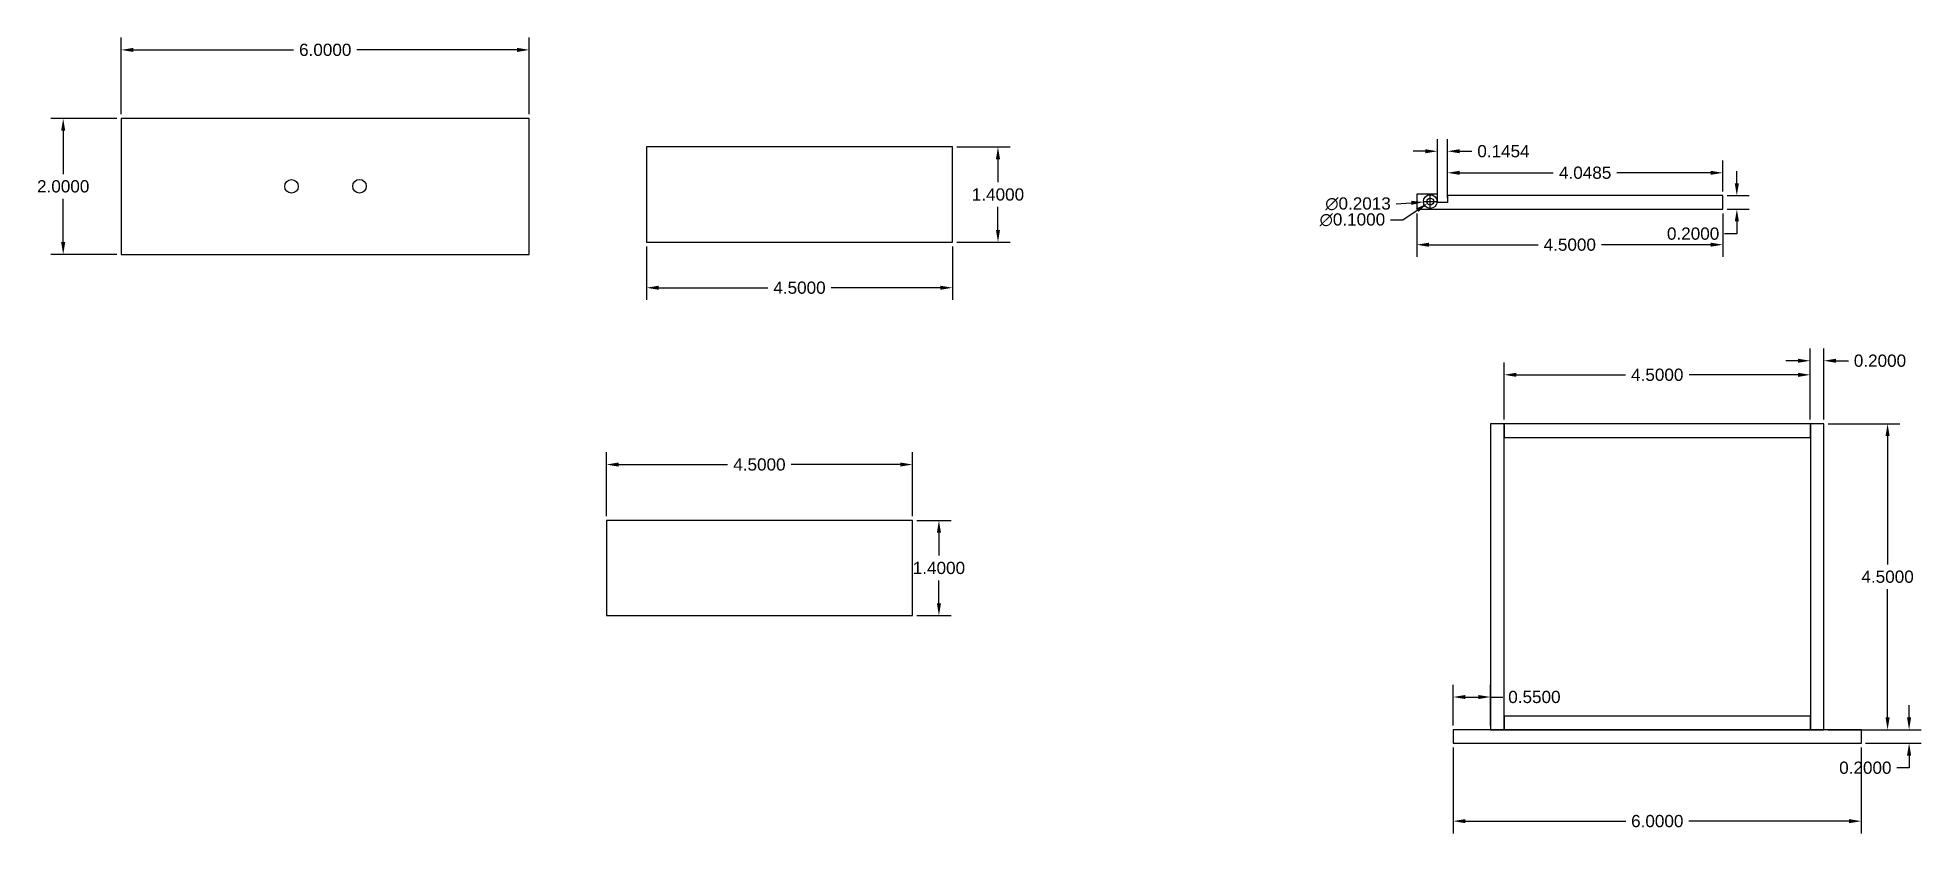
# Model space of a CAD drawing. Header units: inches. Extents: x 35.9 to 63.6, y 59.3 to 71.
import ezdxf

# ---------------------------------------------------------------- set-up
doc = ezdxf.new("R2010")
doc.units = ezdxf.units.IN
doc.header["$MEASUREMENT"] = 0
for name, color, linetype in [('dimensiuni', 2, 'Continuous'), ('plan frontal', 130, 'Continuous'), ('plan lateral', 231, 'Continuous'), ('plan sus', 81, 'Continuous'), ('sina', 254, 'Continuous'), ('spate', 10, 'Continuous')]:
    doc.layers.add(name, color=color, linetype=linetype)
doc.styles.get("Standard").update_dxf_attribs({"font": 'arial.ttf'})
doc.dimstyles.get("Standard").update_dxf_attribs({"dimtxt": 0.18, "dimasz": 0.18, "dimexe": 0.18, "dimexo": 0.0625, "dimgap": 0.09, "dimtad": 0, "dimtih": 1, "dimtoh": 1, "dimdec": 4, "dimzin": 0, "dimdsep": 46, "dimtxsty": 'Standard', "dimcen": 0.09, "dimadec": 0, "dimazin": 0, "dimtfac": 1, "dimtdec": 4, "dimtofl": 0, "dimtmove": 0, "dimatfit": 3, "dimfxl": 1, "dimtolj": 1, "dimtzin": 0, "dimarcsym": 0})

# ---------------------------------------------------------------- blocks, each defined once
blk = doc.blocks.new('*D3')
at = {"layer": 'Defpoints', "color": 0, "transparency": 16777216}
for p in [(37.137, 70.849), (37.137, 69.841), (43.137, 69.841)]:
    blk.add_point(p, dxfattribs=at)
at = {"layer": 'dimensiuni', "color": 0, "lineweight": -2, "transparency": 16777216}
for p, q in [((37.137, 69.904), (37.137, 71.029)), ((43.137, 69.904), (43.137, 71.029)), ((37.317, 70.849), (39.673, 70.849)), ((42.957, 70.849), (40.601, 70.849))]:
    blk.add_line(p, q, dxfattribs=at)
at = {"layer": 'dimensiuni', "color": 0, "transparency": 16777216}
for points in [[(37.317, 70.879), (37.317, 70.819), (37.137, 70.849)], [(42.957, 70.879), (42.957, 70.819), (43.137, 70.849)]]:
    blk.add_solid(points, dxfattribs=at)
at = {"layer": 'dimensiuni', "color": 0, "transparency": 16777216, "insert": (40.137, 70.849), "char_height": 0.18, "attachment_point": 5}
blk.add_mtext('\\A1;6.0000', dxfattribs=at)
blk = doc.blocks.new('*D4')
at = {"layer": 'Defpoints', "color": 0, "transparency": 16777216}
for p in [(37.137, 69.841), (36.285, 67.841), (37.137, 67.841)]:
    blk.add_point(p, dxfattribs=at)
at = {"layer": 'dimensiuni', "color": 0, "lineweight": -2, "transparency": 16777216}
for p, q in [((37.075, 69.841), (36.105, 69.841)), ((36.285, 69.661), (36.285, 69.023)), ((36.285, 68.021), (36.285, 68.659)), ((37.075, 67.841), (36.105, 67.841))]:
    blk.add_line(p, q, dxfattribs=at)
at = {"layer": 'dimensiuni', "color": 0, "transparency": 16777216}
for points in [[(36.255, 69.661), (36.315, 69.661), (36.285, 69.841)], [(36.255, 68.021), (36.315, 68.021), (36.285, 67.841)]]:
    blk.add_solid(points, dxfattribs=at)
at = {"layer": 'dimensiuni', "color": 0, "transparency": 16777216, "insert": (36.285, 68.841), "char_height": 0.18, "attachment_point": 5}
blk.add_mtext('\\A1;2.0000', dxfattribs=at)
blk = doc.blocks.new('*D5')
at = {"layer": 'Defpoints', "color": 0, "transparency": 16777216}
for p in [(44.859, 68.021), (49.359, 68.021), (49.359, 67.35)]:
    blk.add_point(p, dxfattribs=at)
at = {"layer": 'dimensiuni', "color": 0, "lineweight": -2, "transparency": 16777216}
for p, q in [((44.859, 67.958), (44.859, 67.17)), ((49.359, 67.958), (49.359, 67.17)), ((45.039, 67.35), (46.642, 67.35)), ((49.179, 67.35), (47.575, 67.35))]:
    blk.add_line(p, q, dxfattribs=at)
at = {"layer": 'dimensiuni', "color": 0, "transparency": 16777216}
for points in [[(45.039, 67.38), (45.039, 67.32), (44.859, 67.35)], [(49.179, 67.38), (49.179, 67.32), (49.359, 67.35)]]:
    blk.add_solid(points, dxfattribs=at)
at = {"layer": 'dimensiuni', "color": 0, "transparency": 16777216, "insert": (47.109, 67.35), "char_height": 0.18, "attachment_point": 5}
blk.add_mtext('\\A1;4.5000', dxfattribs=at)
blk = doc.blocks.new('*D6')
at = {"layer": 'Defpoints', "color": 0, "transparency": 16777216}
for p in [(49.359, 69.421), (50.027, 69.421), (49.359, 68.021)]:
    blk.add_point(p, dxfattribs=at)
at = {"layer": 'dimensiuni', "color": 0, "lineweight": -2, "transparency": 16777216}
for p, q in [((49.421, 69.421), (50.207, 69.421)), ((50.027, 69.241), (50.027, 68.903)), ((50.027, 68.201), (50.027, 68.539)), ((49.421, 68.021), (50.207, 68.021))]:
    blk.add_line(p, q, dxfattribs=at)
at = {"layer": 'dimensiuni', "color": 0, "transparency": 16777216}
for points in [[(49.997, 69.241), (50.057, 69.241), (50.027, 69.421)], [(49.997, 68.201), (50.057, 68.201), (50.027, 68.021)]]:
    blk.add_solid(points, dxfattribs=at)
at = {"layer": 'dimensiuni', "color": 0, "transparency": 16777216, "insert": (50.027, 68.721), "char_height": 0.18, "attachment_point": 5}
blk.add_mtext('\\A1;1.4000', dxfattribs=at)
blk = doc.blocks.new('*D9')
at = {"layer": 'Defpoints', "color": 0, "transparency": 16777216}
for p in [(48.77, 63.927), (49.159, 63.927), (48.77, 62.527)]:
    blk.add_point(p, dxfattribs=at)
at = {"layer": 'dimensiuni', "color": 0, "lineweight": -2, "transparency": 16777216}
for p, q in [((48.832, 63.927), (49.339, 63.927)), ((49.159, 63.747), (49.159, 63.409)), ((49.159, 62.707), (49.159, 63.045)), ((48.832, 62.527), (49.339, 62.527))]:
    blk.add_line(p, q, dxfattribs=at)
at = {"layer": 'dimensiuni', "color": 0, "transparency": 16777216}
for points in [[(49.129, 63.747), (49.189, 63.747), (49.159, 63.927)], [(49.129, 62.707), (49.189, 62.707), (49.159, 62.527)]]:
    blk.add_solid(points, dxfattribs=at)
at = {"layer": 'dimensiuni', "color": 0, "transparency": 16777216, "insert": (49.159, 63.227), "char_height": 0.18, "attachment_point": 5}
blk.add_mtext('\\A1;1.4000', dxfattribs=at)
blk = doc.blocks.new('*D10')
at = {"layer": 'Defpoints', "color": 0, "transparency": 16777216}
for p in [(44.27, 64.749), (44.27, 63.927), (48.77, 63.927)]:
    blk.add_point(p, dxfattribs=at)
at = {"layer": 'dimensiuni', "color": 0, "lineweight": -2, "transparency": 16777216}
for p, q in [((44.27, 63.989), (44.27, 64.929)), ((48.77, 63.989), (48.77, 64.929)), ((44.45, 64.749), (46.053, 64.749)), ((48.59, 64.749), (46.987, 64.749))]:
    blk.add_line(p, q, dxfattribs=at)
at = {"layer": 'dimensiuni', "color": 0, "transparency": 16777216}
for points in [[(44.45, 64.779), (44.45, 64.719), (44.27, 64.749)], [(48.59, 64.779), (48.59, 64.719), (48.77, 64.749)]]:
    blk.add_solid(points, dxfattribs=at)
at = {"layer": 'dimensiuni', "color": 0, "transparency": 16777216, "insert": (46.52, 64.749), "char_height": 0.18, "attachment_point": 5}
blk.add_mtext('\\A1;4.5000', dxfattribs=at)
blk = doc.blocks.new('*D11')
at = {"layer": 'Defpoints', "color": 0, "transparency": 16777216}
for p in [(56.635, 69.041), (56.635, 68.705), (60.683, 68.705)]:
    blk.add_point(p, dxfattribs=at)
at = {"layer": 'dimensiuni', "color": 0, "lineweight": -2, "transparency": 16777216}
for p, q in [((56.635, 68.767), (56.635, 69.221)), ((56.815, 69.041), (58.191, 69.041)), ((60.503, 69.041), (59.127, 69.041)), ((60.683, 68.767), (60.683, 69.221))]:
    blk.add_line(p, q, dxfattribs=at)
at = {"layer": 'dimensiuni', "color": 0, "transparency": 16777216}
for points in [[(56.815, 69.071), (56.815, 69.011), (56.635, 69.041)], [(60.503, 69.071), (60.503, 69.011), (60.683, 69.041)]]:
    blk.add_solid(points, dxfattribs=at)
at = {"layer": 'dimensiuni', "color": 0, "transparency": 16777216, "insert": (58.659, 69.041), "char_height": 0.18, "attachment_point": 5}
blk.add_mtext('\\A1;4.0485', dxfattribs=at)
blk = doc.blocks.new('*D12')
at = {"layer": 'Defpoints', "color": 0, "transparency": 16777216}
for p in [(60.683, 68.705), (60.683, 68.505), (60.889, 68.505)]:
    blk.add_point(p, dxfattribs=at)
at = {"layer": 'dimensiuni', "color": 0, "lineweight": -2, "transparency": 16777216}
for p, q in [((60.889, 68.885), (60.889, 69.065)), ((60.746, 68.705), (61.069, 68.705)), ((60.746, 68.505), (61.069, 68.505)), ((60.889, 68.145), (60.709, 68.145)), ((60.889, 68.325), (60.889, 68.145))]:
    blk.add_line(p, q, dxfattribs=at)
at = {"layer": 'dimensiuni', "color": 0, "transparency": 16777216}
for points in [[(60.859, 68.885), (60.919, 68.885), (60.889, 68.705)], [(60.859, 68.325), (60.919, 68.325), (60.889, 68.505)]]:
    blk.add_solid(points, dxfattribs=at)
at = {"layer": 'dimensiuni', "color": 0, "transparency": 16777216, "insert": (60.246, 68.145), "char_height": 0.18, "attachment_point": 5}
blk.add_mtext('\\A1;0.2000', dxfattribs=at)
blk = doc.blocks.new('*D13')
at = {"layer": 'Defpoints', "color": 0, "transparency": 16777216}
for p in [(56.183, 68.505), (60.683, 68.505), (60.683, 67.983)]:
    blk.add_point(p, dxfattribs=at)
at = {"layer": 'dimensiuni', "color": 0, "lineweight": -2, "transparency": 16777216}
for p, q in [((56.183, 68.442), (56.183, 67.803)), ((60.683, 68.442), (60.683, 67.803)), ((56.363, 67.983), (57.966, 67.983)), ((60.503, 67.983), (58.9, 67.983))]:
    blk.add_line(p, q, dxfattribs=at)
at = {"layer": 'dimensiuni', "color": 0, "transparency": 16777216}
for points in [[(56.363, 68.013), (56.363, 67.953), (56.183, 67.983)], [(60.503, 68.013), (60.503, 67.953), (60.683, 67.983)]]:
    blk.add_solid(points, dxfattribs=at)
at = {"layer": 'dimensiuni', "color": 0, "transparency": 16777216, "insert": (58.433, 67.983), "char_height": 0.18, "attachment_point": 5}
blk.add_mtext('\\A1;4.5000', dxfattribs=at)
blk = doc.blocks.new('*D14')
at = {"layer": 'Defpoints', "color": 0, "transparency": 16777216}
for p in [(56.635, 69.358), (56.489, 68.605), (56.635, 68.605)]:
    blk.add_point(p, dxfattribs=at)
at = {"layer": 'dimensiuni', "color": 0, "lineweight": -2, "transparency": 16777216}
for p, q in [((56.489, 68.667), (56.489, 69.538)), ((56.635, 68.667), (56.635, 69.538)), ((56.309, 69.358), (56.129, 69.358)), ((56.815, 69.358), (56.995, 69.358))]:
    blk.add_line(p, q, dxfattribs=at)
at = {"layer": 'dimensiuni', "color": 0, "transparency": 16777216}
for points in [[(56.309, 69.388), (56.309, 69.328), (56.489, 69.358)], [(56.815, 69.388), (56.815, 69.328), (56.635, 69.358)]]:
    blk.add_solid(points, dxfattribs=at)
at = {"layer": 'dimensiuni', "color": 0, "transparency": 16777216, "insert": (57.458, 69.358), "char_height": 0.18, "attachment_point": 5}
blk.add_mtext('\\A1;0.1454', dxfattribs=at)
blk = doc.blocks.new('*D16')
at = {"layer": 'Defpoints', "color": 0, "transparency": 16777216}
for p in [(56.282, 68.611), (56.483, 68.625)]:
    blk.add_point(p, dxfattribs=at)
at = {"layer": 'dimensiuni', "color": 0, "lineweight": -2, "transparency": 16777216}
for p, q in [((56.383, 68.528), (56.383, 68.708)), ((55.882, 68.584), (56.103, 68.599)), ((56.293, 68.618), (56.473, 68.618))]:
    blk.add_line(p, q, dxfattribs=at)
at = {"layer": 'dimensiuni', "color": 0, "transparency": 16777216}
blk.add_solid([(56.101, 68.629), (56.105, 68.569), (56.282, 68.611)], dxfattribs=at)
at = {"layer": 'dimensiuni', "color": 0, "transparency": 16777216, "insert": (55.32, 68.584), "char_height": 0.18, "attachment_point": 5}
blk.add_mtext('\\A1;∅0.2013', dxfattribs=at)
blk = doc.blocks.new('*D17')
at = {"layer": 'Defpoints', "color": 0, "transparency": 16777216}
for p in [(56.341, 68.59), (56.424, 68.646)]:
    blk.add_point(p, dxfattribs=at)
at = {"layer": 'dimensiuni', "color": 0, "lineweight": -2, "transparency": 16777216}
for p, q in [((56.383, 68.528), (56.383, 68.708)), ((55.978, 68.349), (56.191, 68.491)), ((56.293, 68.618), (56.473, 68.618)), ((55.798, 68.349), (55.978, 68.349))]:
    blk.add_line(p, q, dxfattribs=at)
at = {"layer": 'dimensiuni', "color": 0, "transparency": 16777216}
blk.add_solid([(56.174, 68.516), (56.208, 68.466), (56.341, 68.59)], dxfattribs=at)
at = {"layer": 'dimensiuni', "color": 0, "transparency": 16777216, "insert": (55.237, 68.349), "char_height": 0.18, "attachment_point": 5}
blk.add_mtext('\\A1;∅0.1000', dxfattribs=at)
blk = doc.blocks.new('*D20')
at = {"layer": 'Defpoints', "color": 0, "transparency": 16777216}
for p in [(57.469, 66.069), (57.469, 65.348), (61.969, 65.348)]:
    blk.add_point(p, dxfattribs=at)
at = {"layer": 'dimensiuni', "color": 0, "lineweight": -2, "transparency": 16777216}
for p, q in [((57.469, 65.411), (57.469, 66.249)), ((61.969, 65.411), (61.969, 66.249)), ((57.649, 66.069), (59.253, 66.069)), ((61.789, 66.069), (60.186, 66.069))]:
    blk.add_line(p, q, dxfattribs=at)
at = {"layer": 'dimensiuni', "color": 0, "transparency": 16777216}
for points in [[(57.649, 66.099), (57.649, 66.039), (57.469, 66.069)], [(61.789, 66.099), (61.789, 66.039), (61.969, 66.069)]]:
    blk.add_solid(points, dxfattribs=at)
at = {"layer": 'dimensiuni', "color": 0, "transparency": 16777216, "insert": (59.719, 66.069), "char_height": 0.18, "attachment_point": 5}
blk.add_mtext('\\A1;4.5000', dxfattribs=at)
blk = doc.blocks.new('*D21')
at = {"layer": 'Defpoints', "color": 0, "transparency": 16777216}
for p in [(62.169, 65.348), (63.105, 65.348), (62.169, 60.848)]:
    blk.add_point(p, dxfattribs=at)
at = {"layer": 'dimensiuni', "color": 0, "lineweight": -2, "transparency": 16777216}
for p, q in [((62.232, 65.348), (63.285, 65.348)), ((63.105, 65.168), (63.105, 63.28)), ((63.105, 61.028), (63.105, 62.916)), ((62.232, 60.848), (63.285, 60.848))]:
    blk.add_line(p, q, dxfattribs=at)
at = {"layer": 'dimensiuni', "color": 0, "transparency": 16777216}
for points in [[(63.075, 65.168), (63.135, 65.168), (63.105, 65.348)], [(63.075, 61.028), (63.135, 61.028), (63.105, 60.848)]]:
    blk.add_solid(points, dxfattribs=at)
at = {"layer": 'dimensiuni', "color": 0, "transparency": 16777216, "insert": (63.105, 63.098), "char_height": 0.18, "attachment_point": 5}
blk.add_mtext('\\A1;4.5000', dxfattribs=at)
blk = doc.blocks.new('*D22')
at = {"layer": 'Defpoints', "color": 0, "transparency": 16777216}
for p in [(56.719, 60.648), (62.719, 60.648), (62.719, 59.503)]:
    blk.add_point(p, dxfattribs=at)
at = {"layer": 'dimensiuni', "color": 0, "lineweight": -2, "transparency": 16777216}
for p, q in [((56.719, 60.586), (56.719, 59.323)), ((62.719, 60.586), (62.719, 59.323)), ((56.899, 59.503), (59.256, 59.503)), ((62.539, 59.503), (60.183, 59.503))]:
    blk.add_line(p, q, dxfattribs=at)
at = {"layer": 'dimensiuni', "color": 0, "transparency": 16777216}
for points in [[(56.899, 59.533), (56.899, 59.473), (56.719, 59.503)], [(62.539, 59.533), (62.539, 59.473), (62.719, 59.503)]]:
    blk.add_solid(points, dxfattribs=at)
at = {"layer": 'dimensiuni', "color": 0, "transparency": 16777216, "insert": (59.719, 59.503), "char_height": 0.18, "attachment_point": 5}
blk.add_mtext('\\A1;6.0000', dxfattribs=at)
blk = doc.blocks.new('*D25')
at = {"layer": 'Defpoints', "color": 0, "transparency": 16777216}
for p in [(57.269, 61.329), (56.719, 60.848), (57.269, 60.848)]:
    blk.add_point(p, dxfattribs=at)
at = {"layer": 'dimensiuni', "color": 0, "lineweight": -2, "transparency": 16777216}
for p, q in [((56.719, 60.911), (56.719, 61.509)), ((57.269, 60.911), (57.269, 61.509)), ((56.899, 61.329), (57.089, 61.329)), ((57.269, 61.329), (57.449, 61.329))]:
    blk.add_line(p, q, dxfattribs=at)
at = {"layer": 'dimensiuni', "color": 0, "transparency": 16777216}
for points in [[(56.899, 61.359), (56.899, 61.299), (56.719, 61.329)], [(57.089, 61.359), (57.089, 61.299), (57.269, 61.329)]]:
    blk.add_solid(points, dxfattribs=at)
at = {"layer": 'dimensiuni', "color": 0, "transparency": 16777216, "insert": (57.913, 61.329), "char_height": 0.18, "attachment_point": 5}
blk.add_mtext('\\A1;0.5500', dxfattribs=at)
blk = doc.blocks.new('*D26')
at = {"layer": 'Defpoints', "color": 0, "transparency": 16777216}
for p in [(62.169, 66.276), (61.969, 65.348), (62.169, 65.348)]:
    blk.add_point(p, dxfattribs=at)
at = {"layer": 'dimensiuni', "color": 0, "lineweight": -2, "transparency": 16777216}
for p, q in [((61.789, 66.276), (61.609, 66.276)), ((61.969, 65.411), (61.969, 66.456)), ((62.169, 65.411), (62.169, 66.456)), ((62.349, 66.276), (62.529, 66.276))]:
    blk.add_line(p, q, dxfattribs=at)
at = {"layer": 'dimensiuni', "color": 0, "transparency": 16777216}
for points in [[(61.789, 66.306), (61.789, 66.246), (61.969, 66.276)], [(62.349, 66.306), (62.349, 66.246), (62.169, 66.276)]]:
    blk.add_solid(points, dxfattribs=at)
at = {"layer": 'dimensiuni', "color": 0, "transparency": 16777216, "insert": (62.993, 66.276), "char_height": 0.18, "attachment_point": 5}
blk.add_mtext('\\A1;0.2000', dxfattribs=at)
blk = doc.blocks.new('*D27')
at = {"layer": 'Defpoints', "color": 0, "transparency": 16777216}
for p in [(62.719, 60.848), (62.719, 60.648), (63.421, 60.648)]:
    blk.add_point(p, dxfattribs=at)
at = {"layer": 'dimensiuni', "color": 0, "lineweight": -2, "transparency": 16777216}
for p, q in [((63.421, 61.028), (63.421, 61.208)), ((62.782, 60.848), (63.601, 60.848)), ((62.782, 60.648), (63.601, 60.648)), ((63.421, 60.468), (63.421, 60.288)), ((63.421, 60.288), (63.241, 60.288))]:
    blk.add_line(p, q, dxfattribs=at)
at = {"layer": 'dimensiuni', "color": 0, "transparency": 16777216}
for points in [[(63.391, 61.028), (63.451, 61.028), (63.421, 60.848)], [(63.391, 60.468), (63.451, 60.468), (63.421, 60.648)]]:
    blk.add_solid(points, dxfattribs=at)
at = {"layer": 'dimensiuni', "color": 0, "transparency": 16777216, "insert": (62.778, 60.288), "char_height": 0.18, "attachment_point": 5}
blk.add_mtext('\\A1;0.2000', dxfattribs=at)

msp = doc.modelspace()

# ---------------------------------------------------------------- linework, layer by layer
at = {"layer": 'plan frontal'}
msp.add_lwpolyline([(37.13727, 67.84122), (43.13727, 67.84122), (43.13727, 69.84122), (37.13727, 69.84122)], close=True, dxfattribs=at)
for centre in [(39.64109, 68.84121), (40.64109, 68.84298)]:
    msp.add_circle(centre, 0.1, dxfattribs=at)
at = {"layer": 'plan lateral'}
msp.add_lwpolyline([(44.85852, 68.02098), (49.35852, 68.02098), (49.35852, 69.42098), (44.85852, 69.42098)], close=True, dxfattribs=at)
at = {"layer": 'plan sus'}
for points in [[(57.26947, 60.84801), (57.46947, 60.84801), (57.46947, 65.34801), (57.26947, 65.34801)], [(61.96947, 65.14801), (61.96947, 65.34801), (57.46947, 65.34801), (57.46947, 65.14801)], [(61.96947, 60.84801), (62.16947, 60.84801), (62.16947, 65.34801), (61.96947, 65.34801)], [(61.96947, 60.84801), (61.96947, 61.04801), (57.46947, 61.04801), (57.46947, 60.84801)], [(56.71947, 60.64801), (62.71947, 60.64801), (62.71947, 60.84801), (56.71947, 60.84801)]]:
    msp.add_lwpolyline(points, close=True, dxfattribs=at)
at = {"layer": 'sina'}
msp.add_lwpolyline([(56.3892, 68.72672), (56.18306, 68.72672), (56.18306, 68.70492), (56.18306, 68.50492), (60.68306, 68.50492), (60.68306, 68.70492), (56.63461, 68.70492), (56.63461, 68.60492), (56.4892, 68.60492), (56.4892, 68.72672)], close=True, dxfattribs=at)
for radius in [0.10064, 0.05]:
    msp.add_circle((56.38261, 68.61818), radius, dxfattribs=at)
at = {"layer": 'spate'}
msp.add_lwpolyline([(44.26973, 62.52683), (48.76973, 62.52683), (48.76973, 63.92683), (44.26973, 63.92683)], close=True, dxfattribs=at)

# ---------------------------------------------------------------- dimensions: what is measured, and where the dimension line sits
at = {"layer": 'dimensiuni'}
for base, p1, p2, picture, middle in [((37.13727, 70.84921), (43.13727, 69.84122), (37.13727, 69.84122), '*D3', (40.13727, 70.84921)), ((56.63461, 69.35825), (56.4892, 68.60492), (56.63461, 68.60492), '*D14', (57.45787, 69.35825)), ((56.634609, 69.040636), (60.683062, 68.704925), (56.634609, 68.704925), '*D11', (58.658835, 69.040636)), ((60.68306, 67.98276), (56.18306, 68.50492), (60.68306, 68.50492), '*D13', (58.43306, 67.98276)), ((49.35852, 67.34984), (44.85852, 68.02098), (49.35852, 68.02098), '*D5', (47.10852, 67.34984)), ((57.46947, 66.06857), (61.96947, 65.34801), (57.46947, 65.34801), '*D20', (59.71947, 66.06857)), ((62.16947, 66.27623), (61.96947, 65.34801), (62.16947, 65.34801), '*D26', (62.99279, 66.27623)), ((44.26973, 64.74864), (48.76973, 63.92683), (44.26973, 63.92683), '*D10', (46.51973, 64.74864)), ((57.26947, 61.3288), (56.71947, 60.84801), (57.26947, 60.84801), '*D25', (57.91279, 61.3288)), ((62.71947, 59.50345), (56.71947, 60.64801), (62.71947, 60.64801), '*D22', (59.71947, 59.50345))]:
    dim = msp.add_linear_dim(base=base, p1=p1, p2=p2, dimstyle='Standard', dxfattribs=at)
    dim.commit()
    dim.dimension.update_dxf_attribs({"geometry": picture, "text_midpoint": middle})
for base, p1, p2, picture, middle in [((36.28464, 67.84122), (37.13727, 69.84122), (37.13727, 67.84122), '*D4', (36.28464, 68.84122)), ((50.02681, 69.42098), (49.35852, 68.02098), (49.35852, 69.42098), '*D6', (50.02681, 68.72098)), ((60.88884, 68.50492), (60.68306, 68.70492), (60.68306, 68.50492), '*D12', (60.24551, 68.14492)), ((63.10531, 65.34801), (62.16947, 60.84801), (62.16947, 65.34801), '*D21', (63.10531, 63.09801)), ((49.15878, 63.92683), (48.76973, 62.52683), (48.76973, 63.92683), '*D9', (49.15878, 63.22683)), ((63.42102, 60.64801), (62.71947, 60.84801), (62.71947, 60.64801), '*D27', (62.7777, 60.28801))]:
    dim = msp.add_linear_dim(base=base, p1=p1, p2=p2, angle=90, dimstyle='Standard', dxfattribs=at)
    dim.commit()
    dim.dimension.update_dxf_attribs({"geometry": picture, "text_midpoint": middle})
for p1, p2, picture, middle in [((56.42425, 68.64586), (56.34098, 68.5905), '*D17', (55.23675, 68.34916)), ((56.48302, 68.62508), (56.28221, 68.61128), '*D16', (55.88175, 68.58377))]:
    dim = msp.add_diameter_dim_2p(p1=p1, p2=p2, dimstyle='Standard', dxfattribs=at)
    dim.commit()
    dim.dimension.update_dxf_attribs({"geometry": picture, "text_midpoint": middle, "dimtype": 163})

doc.saveas('drawing.dxf')
